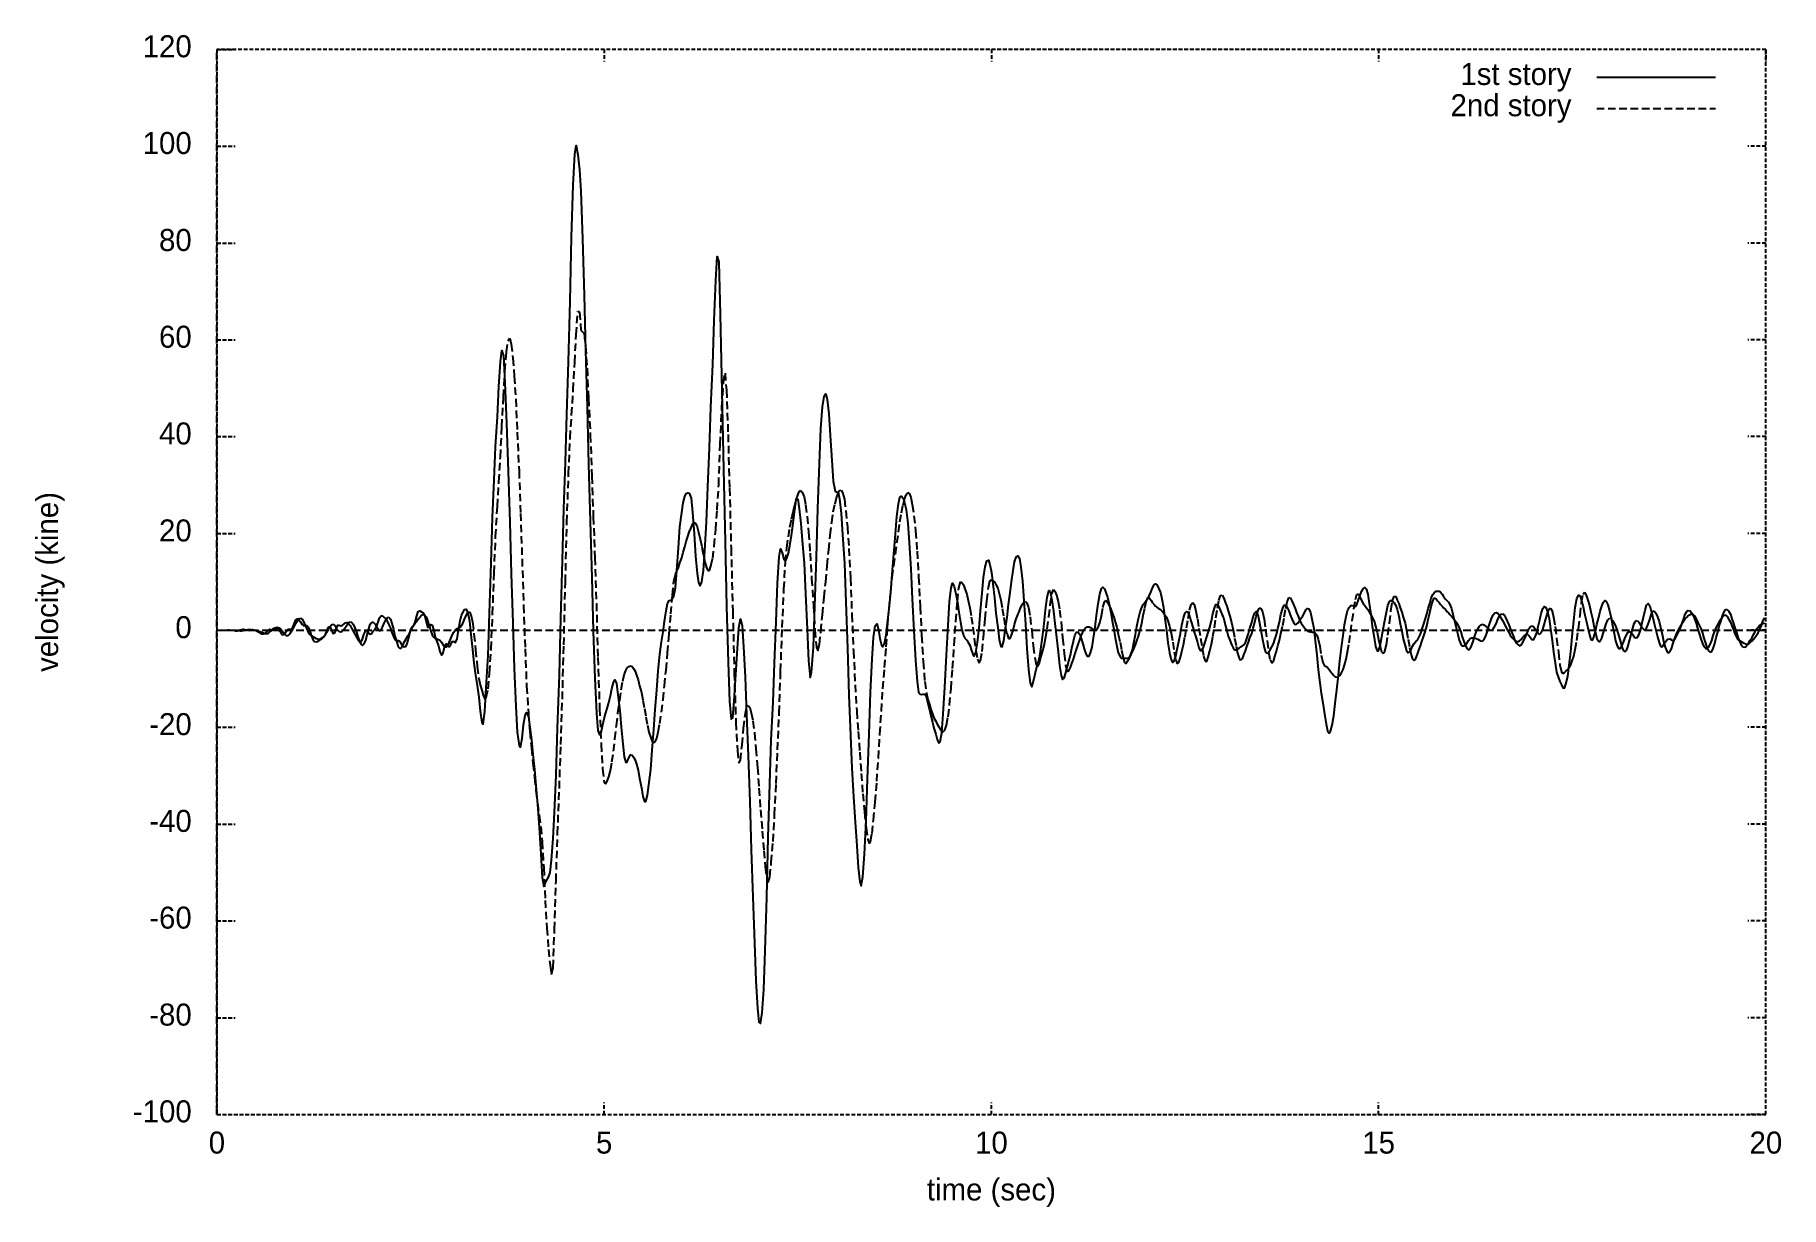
# Model space of a CAD drawing. Extents: x 1 to 117, y 0 to 78.
import ezdxf
from ezdxf.enums import TextEntityAlignment as Align

# ---------------------------------------------------------------- set-up
doc = ezdxf.new("R2010")
doc.units = 0
doc.linetypes.add('DASHED', pattern=[0.75, 0.5, -0.25])
doc.linetypes.add('HIDDEN', pattern=[0.375, 0.25, -0.125])
doc.layers.get('0').update_dxf_attribs({"linetype": 'CONTINUOUS'})
doc.layers.add('1', color=1, linetype='DASHED')
doc.layers.add('2', color=2, linetype='HIDDEN')

msp = doc.modelspace()

# ---------------------------------------------------------------- linework, layer by layer
at = {"linetype": 'CONTINUOUS'}
for points in [[(104.433, 74.833), (112.3, 74.833)], [(13.2, 38.233), (13.2, 38.233), (13.3, 38.233), (13.4, 38.233), (13.517, 38.233), (13.617, 38.233), (13.717, 38.25), (13.817, 38.267), (13.917, 38.267), (14.017, 38.25), (14.133, 38.25), (14.233, 38.233), (14.333, 38.2), (14.433, 38.2), (14.533, 38.233), (14.633, 38.267), (14.733, 38.283), (14.85, 38.3), (14.95, 38.283), (15.05, 38.267), (15.15, 38.233), (15.25, 38.217), (15.35, 38.25), (15.45, 38.283), (15.567, 38.267), (15.667, 38.217), (15.767, 38.167), (15.867, 38.117), (15.967, 38.05), (16.067, 38), (16.183, 38), (16.283, 38.033), (16.383, 38.1), (16.483, 38.217), (16.583, 38.3), (16.683, 38.267), (16.783, 38.233), (16.9, 38.267), (17, 38.317), (17.1, 38.3), (17.2, 38.217), (17.3, 38.1), (17.4, 37.967), (17.517, 37.933), (17.617, 38.017), (17.717, 38.167), (17.817, 38.3), (17.917, 38.317), (18.017, 38.3), (18.117, 38.45), (18.233, 38.717), (18.333, 38.933), (18.433, 39), (18.533, 38.933), (18.633, 38.8), (18.733, 38.617), (18.85, 38.533), (18.95, 38.55), (19.05, 38.55), (19.15, 38.45), (19.25, 38.217), (19.35, 37.883), (19.45, 37.617), (19.567, 37.5), (19.667, 37.467), (19.767, 37.5), (19.867, 37.55), (19.967, 37.617), (20.067, 37.7), (20.167, 37.8), (20.283, 37.967), (20.383, 38.2), (20.483, 38.433), (20.583, 38.483), (20.683, 38.267), (20.783, 38.017), (20.9, 38.067), (21, 38.333), (21.1, 38.567), (21.2, 38.583), (21.3, 38.533), (21.4, 38.55), (21.5, 38.65), (21.617, 38.733), (21.717, 38.75), (21.817, 38.667), (21.917, 38.55), (22.017, 38.383), (22.117, 38.167), (22.233, 37.983), (22.333, 37.783), (22.433, 37.633), (22.533, 37.5), (22.633, 37.467), (22.733, 37.65), (22.833, 37.967), (22.95, 38.217), (23.05, 38.2), (23.15, 38.033), (23.25, 37.983), (23.35, 38.033), (23.45, 38.167), (23.567, 38.3), (23.667, 38.483), (23.767, 38.767), (23.867, 39.05), (23.967, 39.2), (24.067, 39.183), (24.167, 39.083), (24.283, 38.983), (24.383, 38.8), (24.483, 38.6), (24.583, 38.367), (24.683, 38.083), (24.783, 37.817), (24.883, 37.633), (25, 37.567), (25.1, 37.567), (25.2, 37.5), (25.3, 37.333), (25.4, 37.183), (25.5, 37.133), (25.617, 37.183), (25.717, 37.417), (25.817, 37.833), (25.917, 38.25), (26.017, 38.45), (26.117, 38.517), (26.217, 38.767), (26.333, 39.2), (26.433, 39.483), (26.533, 39.517), (26.633, 39.467), (26.733, 39.417), (26.833, 39.233), (26.95, 38.8), (27.05, 38.433), (27.15, 38.433), (27.25, 38.617), (27.35, 38.583), (27.45, 38.217), (27.55, 37.783), (27.667, 37.5), (27.767, 37.2), (27.867, 36.833), (27.967, 36.6), (28.067, 36.733), (28.167, 37.117), (28.267, 37.35), (28.383, 37.25), (28.483, 37.15), (28.583, 37.3), (28.683, 37.5), (28.783, 37.5), (28.883, 37.433), (29, 37.667), (29.1, 38.25), (29.2, 38.867), (29.3, 39.233), (29.4, 39.433), (29.5, 39.6), (29.6, 39.633), (29.717, 39.4), (29.817, 38.833), (29.917, 37.967), (30.017, 36.967), (30.117, 36.05), (30.217, 35.267), (30.333, 34.583), (30.433, 33.8), (30.533, 32.883), (30.633, 32.133), (30.733, 32.017), (30.833, 32.867), (30.933, 34.45), (31.05, 36.567), (31.15, 39.367), (31.25, 42.667), (31.35, 45.7), (31.45, 48.183), (31.55, 50.383), (31.667, 52.367), (31.767, 54.367), (31.867, 56), (31.967, 56.75), (32.067, 56.367), (32.167, 54.633), (32.267, 51.917), (32.383, 48.733), (32.483, 45.383), (32.583, 41.967), (32.683, 38.733), (32.783, 35.717), (32.883, 33.183), (32.983, 31.5), (33.1, 30.617), (33.2, 30.5), (33.3, 31.083), (33.4, 31.983), (33.5, 32.6), (33.6, 32.8), (33.717, 32.517), (33.817, 31.833), (33.917, 30.983), (34.017, 30.017), (34.117, 29.017), (34.217, 27.95), (34.317, 26.717), (34.433, 25.2), (34.533, 23.433), (34.633, 21.883), (34.733, 21.283), (34.833, 21.483), (34.933, 21.717), (35.05, 21.9), (35.15, 22.2), (35.25, 23.017), (35.35, 24.45), (35.45, 26.183), (35.55, 28.65), (35.65, 31.767), (35.767, 35.283), (35.867, 39.033), (35.967, 42.85), (36.067, 46.267), (36.167, 49.35), (36.267, 52.517), (36.383, 56), (36.483, 60.017), (36.583, 64.25), (36.683, 67.683), (36.783, 69.733), (36.883, 70.3), (36.983, 69.683), (37.1, 68.7), (37.2, 67.283), (37.3, 64.133), (37.4, 60.417), (37.5, 56.75), (37.6, 53), (37.7, 49.217), (37.817, 45.433), (37.917, 41.717), (38.017, 38.183), (38.117, 35.05), (38.217, 32.75), (38.317, 31.6), (38.433, 31.317), (38.533, 31.483), (38.633, 31.9), (38.733, 32.383), (38.833, 32.7), (38.933, 33.067), (39.033, 33.467), (39.15, 33.9), (39.25, 34.367), (39.35, 34.783), (39.45, 34.967), (39.55, 34.717), (39.65, 33.967), (39.767, 32.933), (39.867, 31.833), (39.967, 30.733), (40.067, 29.867), (40.167, 29.483), (40.267, 29.533), (40.367, 29.8), (40.483, 30), (40.583, 29.983), (40.683, 29.833), (40.783, 29.633), (40.883, 29.367), (40.983, 28.983), (41.083, 28.433), (41.2, 27.817), (41.3, 27.233), (41.4, 26.9), (41.5, 26.917), (41.6, 27.317), (41.7, 28.017), (41.817, 29.033), (41.917, 30.3), (42.017, 31.667), (42.117, 33), (42.217, 34.283), (42.317, 35.55), (42.417, 36.65), (42.533, 37.467), (42.633, 38.133), (42.733, 38.817), (42.833, 39.517), (42.933, 40.017), (43.033, 40.2), (43.15, 40.233), (43.25, 40.35), (43.35, 40.5), (43.45, 41.05), (43.55, 42.2), (43.65, 43.7), (43.75, 45.083), (43.867, 46.033), (43.967, 46.667), (44.067, 47.083), (44.167, 47.283), (44.267, 47.333), (44.367, 47.3), (44.483, 46.967), (44.583, 46.033), (44.683, 44.617), (44.783, 43.133), (44.883, 42), (44.983, 41.367), (45.083, 41.183), (45.2, 41.45), (45.3, 42.183), (45.4, 43.5), (45.5, 45.4), (45.6, 47.733), (45.7, 50.3), (45.8, 53), (45.917, 55.817), (46.017, 58.733), (46.117, 61.367), (46.217, 62.967), (46.317, 62.583), (46.417, 59.15), (46.533, 54.067), (46.633, 48.883), (46.733, 44.1), (46.833, 39.8), (46.933, 36.117), (47.033, 33.517), (47.133, 32.35), (47.25, 32.45), (47.35, 33.567), (47.45, 35.317), (47.55, 37.033), (47.65, 38.4), (47.75, 39), (47.867, 38.533), (47.967, 37.15), (48.067, 35.133), (48.167, 32.667), (48.267, 29.933), (48.367, 26.9), (48.467, 23.717), (48.583, 20.567), (48.683, 17.567), (48.783, 15.033), (48.883, 13.233), (48.983, 12.3), (49.083, 12.217), (49.2, 12.917), (49.3, 14.467), (49.4, 17.017), (49.5, 20.567), (49.6, 24.533), (49.7, 28.083), (49.8, 30.967), (49.917, 33.483), (50.017, 36.05), (50.117, 38.8), (50.217, 41.35), (50.317, 43.1), (50.417, 43.617), (50.517, 43.35), (50.633, 42.933), (50.733, 42.817), (50.833, 43), (50.933, 43.333), (51.033, 43.833), (51.133, 44.5), (51.25, 45.317), (51.35, 46.2), (51.45, 46.867), (51.55, 46.9), (51.65, 46.267), (51.75, 45.3), (51.85, 44.167), (51.967, 42.683), (52.067, 40.65), (52.167, 38.3), (52.267, 36.217), (52.367, 35.117), (52.467, 35.433), (52.583, 37.117), (52.683, 39.8), (52.783, 43.067), (52.883, 46.3), (52.983, 49.267), (53.083, 51.583), (53.183, 53.017), (53.3, 53.7), (53.4, 53.883), (53.5, 53.5), (53.6, 52.55), (53.7, 51.133), (53.8, 49.467), (53.9, 48.1), (54.017, 47.45), (54.117, 47.4), (54.217, 47.383), (54.317, 46.933), (54.417, 45.967), (54.517, 44.567), (54.633, 42.65), (54.733, 40.1), (54.833, 37.05), (54.933, 33.933), (55.033, 31.283), (55.133, 29.117), (55.233, 27.217), (55.35, 25.533), (55.45, 23.967), (55.55, 22.55), (55.65, 21.583), (55.75, 21.317), (55.85, 21.933), (55.967, 23.417), (56.067, 25.633), (56.167, 28.383), (56.267, 31.367), (56.367, 34.15), (56.467, 36.333), (56.567, 37.75), (56.683, 38.533), (56.783, 38.667), (56.883, 38.267), (56.983, 37.683), (57.083, 37.25), (57.183, 37.15), (57.3, 37.367), (57.4, 37.917), (57.5, 38.717), (57.6, 39.65), (57.7, 40.733), (57.8, 41.95), (57.9, 43.267), (58.017, 44.6), (58.117, 45.767), (58.217, 46.6), (58.317, 47.033), (58.417, 47.117), (58.517, 46.967), (58.617, 46.7), (58.733, 46.2), (58.833, 45.317), (58.933, 44.017), (59.033, 42.3), (59.133, 40.317), (59.233, 38.2), (59.35, 36.267), (59.45, 34.85), (59.55, 34.15), (59.65, 34), (59.75, 33.983), (59.85, 34.017), (59.95, 34), (60.067, 33.783), (60.167, 33.4), (60.267, 32.983), (60.367, 32.567), (60.467, 32.15), (60.567, 31.75), (60.683, 31.367), (60.783, 31), (60.883, 30.767), (60.983, 30.85), (61.083, 31.45), (61.183, 32.683), (61.283, 34.483), (61.4, 36.583), (61.5, 38.567), (61.6, 40.117), (61.7, 41.05), (61.8, 41.35), (61.9, 41.133), (62.017, 40.65), (62.117, 40.083), (62.217, 39.433), (62.317, 38.783), (62.417, 38.267), (62.517, 37.9), (62.617, 37.717), (62.733, 37.583), (62.833, 37.433), (62.933, 37.25), (63.033, 36.967), (63.133, 36.65), (63.233, 36.517), (63.333, 36.767), (63.45, 37.433), (63.55, 38.383), (63.65, 39.533), (63.75, 40.7), (63.85, 41.733), (63.95, 42.433), (64.067, 42.833), (64.167, 42.867), (64.267, 42.583), (64.367, 42.067), (64.467, 41.3), (64.567, 40.383), (64.667, 39.367), (64.783, 38.417), (64.883, 37.617), (64.983, 37.167), (65.083, 37.133), (65.183, 37.533), (65.283, 38.217), (65.4, 39.083), (65.5, 39.95), (65.6, 40.717), (65.7, 41.45), (65.8, 42.183), (65.9, 42.767), (66, 43.083), (66.117, 43.167), (66.217, 42.983), (66.317, 42.417), (66.417, 41.483), (66.517, 40.183), (66.617, 38.633), (66.717, 37.033), (66.833, 35.633), (66.933, 34.733), (67.033, 34.5), (67.133, 34.783), (67.233, 35.233), (67.333, 35.65), (67.45, 35.983), (67.55, 36.383), (67.65, 36.983), (67.75, 37.783), (67.85, 38.667), (67.95, 39.583), (68.05, 40.4), (68.167, 40.867), (68.267, 40.8), (68.367, 40.233), (68.467, 39.5), (68.567, 38.683), (68.667, 37.767), (68.783, 36.8), (68.883, 35.9), (68.983, 35.25), (69.083, 34.983), (69.183, 35.067), (69.283, 35.35), (69.383, 35.767), (69.5, 36.183), (69.6, 36.6), (69.7, 37.05), (69.8, 37.517), (69.9, 37.9), (70, 38.117), (70.117, 38.117), (70.217, 37.95), (70.317, 37.683), (70.417, 37.35), (70.517, 37), (70.617, 36.683), (70.717, 36.517), (70.833, 36.533), (70.933, 36.733), (71.033, 37.117), (71.133, 37.717), (71.233, 38.433), (71.333, 39.217), (71.433, 39.983), (71.55, 40.617), (71.65, 41), (71.75, 41.083), (71.85, 40.967), (71.95, 40.733), (72.05, 40.417), (72.167, 39.967), (72.267, 39.417), (72.367, 38.85), (72.467, 38.3), (72.567, 37.733), (72.667, 37.183), (72.767, 36.75), (72.883, 36.5), (72.983, 36.4), (73.083, 36.367), (73.183, 36.4), (73.283, 36.383), (73.383, 36.367), (73.5, 36.45), (73.6, 36.633), (73.7, 36.933), (73.8, 37.4), (73.9, 37.95), (74, 38.483), (74.1, 39.017), (74.217, 39.467), (74.317, 39.75), (74.417, 39.933), (74.517, 40.067), (74.617, 40.2), (74.717, 40.317), (74.833, 40.55), (74.933, 40.8), (75.033, 41.05), (75.133, 41.25), (75.233, 41.317), (75.333, 41.217), (75.433, 41.033), (75.55, 40.733), (75.65, 40.317), (75.75, 39.733), (75.85, 39.017), (75.95, 38.217), (76.05, 37.433), (76.15, 36.75), (76.267, 36.283), (76.367, 36.1), (76.467, 36.2), (76.567, 36.533), (76.667, 36.983), (76.767, 37.5), (76.883, 38.017), (76.983, 38.567), (77.083, 39.067), (77.183, 39.383), (77.283, 39.483), (77.383, 39.383), (77.483, 39.15), (77.6, 38.8), (77.7, 38.45), (77.8, 38.117), (77.9, 37.8), (78, 37.433), (78.1, 37.083), (78.217, 36.9), (78.317, 36.9), (78.417, 37.117), (78.517, 37.45), (78.617, 37.8), (78.717, 38.083), (78.817, 38.433), (78.933, 38.867), (79.033, 39.317), (79.133, 39.7), (79.233, 39.933), (79.333, 39.95), (79.433, 39.783), (79.533, 39.517), (79.65, 39.25), (79.75, 38.983), (79.85, 38.6), (79.95, 38.2), (80.05, 37.85), (80.15, 37.583), (80.267, 37.3), (80.367, 37.067), (80.467, 36.95), (80.567, 36.933), (80.667, 36.983), (80.767, 37.05), (80.867, 37.133), (80.983, 37.217), (81.083, 37.267), (81.183, 37.417), (81.283, 37.683), (81.383, 38.017), (81.483, 38.383), (81.6, 38.75), (81.7, 39.117), (81.8, 39.4), (81.9, 39.483), (82, 39.283), (82.1, 38.833), (82.2, 38.25), (82.317, 37.617), (82.417, 37.1), (82.517, 36.783), (82.617, 36.7), (82.717, 36.783), (82.817, 36.95), (82.933, 37.133), (83.033, 37.35), (83.133, 37.633), (83.233, 37.967), (83.333, 38.35), (83.433, 38.783), (83.533, 39.283), (83.65, 39.7), (83.75, 39.9), (83.85, 39.9), (83.95, 39.75), (84.05, 39.533), (84.15, 39.267), (84.25, 39), (84.367, 38.75), (84.467, 38.617), (84.567, 38.633), (84.667, 38.733), (84.767, 38.867), (84.867, 39.033), (84.983, 39.2), (85.083, 39.383), (85.183, 39.583), (85.283, 39.683), (85.383, 39.65), (85.483, 39.417), (85.583, 38.983), (85.7, 38.35), (85.8, 37.533), (85.9, 36.583), (86, 35.617), (86.1, 34.75), (86.2, 34.083), (86.317, 33.433), (86.417, 32.717), (86.517, 32.033), (86.617, 31.583), (86.717, 31.433), (86.817, 31.567), (86.917, 31.95), (87.033, 32.567), (87.133, 33.383), (87.233, 34.3), (87.333, 35.267), (87.433, 36.217), (87.533, 37.1), (87.65, 37.9), (87.75, 38.6), (87.85, 39.15), (87.95, 39.517), (88.05, 39.733), (88.15, 39.867), (88.25, 39.883), (88.367, 39.85), (88.467, 39.817), (88.567, 39.95), (88.667, 40.25), (88.767, 40.567), (88.867, 40.8), (88.967, 40.967), (89.083, 41.067), (89.183, 40.967), (89.283, 40.617), (89.383, 40.017), (89.483, 39.3), (89.583, 38.517), (89.7, 37.767), (89.8, 37.167), (89.9, 36.867), (90, 36.883), (90.1, 37.2), (90.2, 37.7), (90.3, 38.3), (90.417, 38.883), (90.517, 39.433), (90.617, 39.883), (90.717, 40.15), (90.817, 40.2), (90.917, 40.15), (91.033, 40.05), (91.133, 39.883), (91.233, 39.6), (91.333, 39.167), (91.433, 38.667), (91.533, 38.167), (91.633, 37.667), (91.75, 37.2), (91.85, 36.867), (91.95, 36.75), (92.05, 36.8), (92.15, 36.967), (92.25, 37.183), (92.35, 37.367), (92.467, 37.483), (92.567, 37.583), (92.667, 37.75), (92.767, 37.983), (92.867, 38.267), (92.967, 38.6), (93.083, 38.95), (93.183, 39.3), (93.283, 39.667), (93.383, 40.017), (93.483, 40.35), (93.583, 40.6), (93.683, 40.717), (93.8, 40.817), (93.9, 40.833), (94, 40.833), (94.1, 40.767), (94.2, 40.633), (94.3, 40.467), (94.417, 40.3), (94.517, 40.2), (94.617, 40.1), (94.717, 39.933), (94.817, 39.667), (94.917, 39.3), (95.017, 38.85), (95.133, 38.4), (95.233, 37.967), (95.333, 37.583), (95.433, 37.317), (95.533, 37.2), (95.633, 37.2), (95.75, 37.267), (95.85, 37.4), (95.95, 37.567), (96.05, 37.683), (96.15, 37.733), (96.25, 37.733), (96.35, 37.733), (96.467, 37.7), (96.567, 37.65), (96.667, 37.583), (96.767, 37.533), (96.867, 37.517), (96.967, 37.6), (97.067, 37.8), (97.183, 38.1), (97.283, 38.433), (97.383, 38.783), (97.483, 39.067), (97.583, 39.267), (97.683, 39.383), (97.8, 39.417), (97.9, 39.367), (98, 39.217), (98.1, 39.05), (98.2, 38.883), (98.3, 38.683), (98.4, 38.483), (98.517, 38.283), (98.617, 38.1), (98.717, 37.917), (98.817, 37.767), (98.917, 37.65), (99.017, 37.567), (99.133, 37.5), (99.233, 37.483), (99.333, 37.533), (99.433, 37.633), (99.533, 37.75), (99.633, 37.867), (99.733, 37.967), (99.85, 37.983), (99.95, 37.9), (100.05, 37.75), (100.15, 37.617), (100.25, 37.6), (100.35, 37.75), (100.467, 38.067), (100.567, 38.483), (100.667, 38.933), (100.767, 39.35), (100.867, 39.667), (100.967, 39.817), (101.067, 39.75), (101.183, 39.467), (101.283, 38.983), (101.383, 38.333), (101.483, 37.567), (101.583, 36.783), (101.683, 36.05), (101.783, 35.467), (101.9, 35.1), (102, 34.85), (102.1, 34.617), (102.2, 34.417), (102.3, 34.4), (102.4, 34.667), (102.517, 35.183), (102.617, 35.917), (102.717, 36.817), (102.817, 37.817), (102.917, 38.85), (103.017, 39.733), (103.117, 40.317), (103.233, 40.567), (103.333, 40.5), (103.433, 40.183), (103.533, 39.783), (103.633, 39.333), (103.733, 38.883), (103.85, 38.4), (103.95, 37.933), (104.05, 37.633), (104.15, 37.583), (104.25, 37.783), (104.35, 38.15), (104.45, 38.617), (104.567, 39.1), (104.667, 39.5), (104.767, 39.833), (104.867, 40.083), (104.967, 40.217), (105.067, 40.15), (105.167, 39.917), (105.283, 39.533), (105.383, 39.067), (105.483, 38.55), (105.583, 38.017), (105.683, 37.533), (105.783, 37.2), (105.9, 37.033), (106, 37.033), (106.1, 37.183), (106.2, 37.45), (106.3, 37.7), (106.4, 37.933), (106.5, 38.083), (106.617, 38.15), (106.717, 38.083), (106.817, 37.933), (106.917, 37.783), (107.017, 37.733), (107.117, 37.767), (107.233, 37.933), (107.333, 38.217), (107.433, 38.633), (107.533, 39.1), (107.633, 39.567), (107.733, 39.9), (107.833, 40.017), (107.95, 39.85), (108.05, 39.5), (108.15, 39.083), (108.25, 38.683), (108.35, 38.25), (108.45, 37.8), (108.567, 37.417), (108.667, 37.183), (108.767, 37.15), (108.867, 37.283), (108.967, 37.45), (109.067, 37.583), (109.167, 37.65), (109.283, 37.667), (109.383, 37.6), (109.483, 37.55), (109.583, 37.6), (109.683, 37.75), (109.783, 37.983), (109.883, 38.217), (110, 38.45), (110.1, 38.717), (110.2, 39.017), (110.3, 39.3), (110.4, 39.483), (110.5, 39.55), (110.617, 39.517), (110.717, 39.383), (110.817, 39.217), (110.917, 38.983), (111.017, 38.717), (111.117, 38.383), (111.217, 38.017), (111.333, 37.667), (111.433, 37.367), (111.533, 37.167), (111.633, 37.05), (111.733, 37.017), (111.833, 37.1), (111.95, 37.3), (112.05, 37.567), (112.15, 37.9), (112.25, 38.183), (112.35, 38.4), (112.45, 38.6), (112.55, 38.783), (112.667, 38.983), (112.767, 39.133), (112.867, 39.233), (112.967, 39.233), (113.067, 39.15), (113.167, 38.983), (113.283, 38.767), (113.383, 38.533), (113.483, 38.267), (113.583, 38), (113.683, 37.783), (113.783, 37.633), (113.883, 37.55), (114, 37.483), (114.1, 37.417), (114.2, 37.383), (114.3, 37.35), (114.4, 37.317), (114.5, 37.333), (114.6, 37.417), (114.717, 37.533), (114.817, 37.65), (114.917, 37.783), (115.017, 37.917), (115.117, 38.067), (115.217, 38.267), (115.333, 38.55), (115.433, 38.833), (115.533, 39.067)]]:
    msp.add_lwpolyline(points, dxfattribs=at)
at = {"layer": '1', "linetype": 'DASHED'}
for points in [[(13.1, 6.2), (13.1, 76.667)], [(104.433, 72.767), (112.3, 72.767)], [(13.2, 38.233), (13.2, 38.233), (13.3, 38.233), (13.4, 38.233), (13.517, 38.233), (13.617, 38.233), (13.717, 38.233), (13.817, 38.233), (13.917, 38.233), (14.017, 38.25), (14.133, 38.25), (14.233, 38.25), (14.333, 38.25), (14.433, 38.233), (14.533, 38.217), (14.633, 38.2), (14.733, 38.2), (14.85, 38.217), (14.95, 38.25), (15.05, 38.267), (15.15, 38.283), (15.25, 38.283), (15.35, 38.283), (15.45, 38.267), (15.567, 38.25), (15.667, 38.233), (15.767, 38.217), (15.867, 38.183), (15.967, 38.15), (16.067, 38.117), (16.183, 38.067), (16.283, 38.033), (16.383, 38.017), (16.483, 38.033), (16.583, 38.1), (16.683, 38.2), (16.783, 38.3), (16.9, 38.367), (17, 38.417), (17.1, 38.433), (17.2, 38.4), (17.3, 38.333), (17.4, 38.217), (17.517, 38.083), (17.617, 37.95), (17.717, 37.867), (17.817, 37.883), (17.917, 37.983), (18.017, 38.133), (18.117, 38.317), (18.233, 38.5), (18.333, 38.7), (18.433, 38.867), (18.533, 39), (18.633, 39.033), (18.733, 38.967), (18.85, 38.783), (18.95, 38.533), (19.05, 38.3), (19.15, 38.1), (19.25, 37.967), (19.35, 37.883), (19.45, 37.833), (19.567, 37.767), (19.667, 37.7), (19.767, 37.667), (19.867, 37.65), (19.967, 37.667), (20.067, 37.733), (20.167, 37.833), (20.283, 37.967), (20.383, 38.117), (20.483, 38.283), (20.583, 38.467), (20.683, 38.6), (20.783, 38.633), (20.9, 38.55), (21, 38.383), (21.1, 38.233), (21.2, 38.15), (21.3, 38.133), (21.4, 38.183), (21.5, 38.283), (21.617, 38.433), (21.717, 38.6), (21.817, 38.733), (21.917, 38.8), (22.017, 38.767), (22.117, 38.633), (22.233, 38.4), (22.333, 38.1), (22.433, 37.8), (22.533, 37.517), (22.633, 37.317), (22.733, 37.233), (22.833, 37.317), (22.95, 37.567), (23.05, 37.95), (23.15, 38.333), (23.25, 38.633), (23.35, 38.783), (23.45, 38.783), (23.567, 38.65), (23.667, 38.467), (23.767, 38.283), (23.867, 38.2), (23.967, 38.267), (24.067, 38.45), (24.167, 38.7), (24.283, 38.933), (24.383, 39.083), (24.483, 39.1), (24.583, 38.967), (24.683, 38.683), (24.783, 38.3), (24.883, 37.85), (25, 37.45), (25.1, 37.15), (25.2, 37.033), (25.3, 37.067), (25.4, 37.233), (25.5, 37.45), (25.617, 37.667), (25.717, 37.85), (25.817, 38), (25.917, 38.183), (26.017, 38.367), (26.117, 38.55), (26.217, 38.7), (26.333, 38.817), (26.433, 38.967), (26.533, 39.1), (26.633, 39.233), (26.733, 39.283), (26.833, 39.267), (26.95, 39.133), (27.05, 38.883), (27.15, 38.533), (27.25, 38.183), (27.35, 37.933), (27.45, 37.783), (27.55, 37.7), (27.667, 37.667), (27.767, 37.633), (27.867, 37.583), (27.967, 37.45), (28.067, 37.283), (28.167, 37.15), (28.267, 37.133), (28.383, 37.217), (28.483, 37.433), (28.583, 37.683), (28.683, 37.917), (28.783, 38.117), (28.883, 38.267), (29, 38.35), (29.1, 38.383), (29.2, 38.433), (29.3, 38.55), (29.4, 38.733), (29.5, 38.967), (29.6, 39.217), (29.717, 39.417), (29.817, 39.467), (29.917, 39.283), (30.017, 38.8), (30.117, 37.983), (30.217, 36.95), (30.333, 35.85), (30.433, 35.05), (30.533, 34.633), (30.633, 34.267), (30.733, 33.933), (30.833, 33.683), (30.933, 33.783), (31.05, 34.367), (31.15, 35.4), (31.25, 36.983), (31.35, 39.3), (31.45, 42.033), (31.55, 44.433), (31.667, 46.433), (31.767, 48.067), (31.867, 49.7), (31.967, 51.7), (32.067, 53.667), (32.167, 55.383), (32.267, 56.65), (32.383, 57.383), (32.483, 57.567), (32.583, 57.167), (32.683, 56.233), (32.783, 55.05), (32.883, 53.517), (32.983, 51.333), (33.1, 48.767), (33.2, 45.967), (33.3, 42.95), (33.4, 39.867), (33.5, 37), (33.6, 34.533), (33.717, 32.733), (33.817, 31.533), (33.917, 30.433), (34.017, 29.433), (34.117, 28.517), (34.217, 27.633), (34.317, 26.8), (34.433, 26), (34.533, 25.25), (34.633, 24.25), (34.733, 22.517), (34.833, 20.367), (34.933, 18.533), (35.05, 17.117), (35.15, 16.083), (35.25, 15.467), (35.35, 15.933), (35.45, 18.45), (35.55, 21.65), (35.65, 24.767), (35.767, 27.767), (35.867, 30.683), (35.967, 33.683), (36.067, 37.267), (36.167, 41.433), (36.267, 45.383), (36.383, 48.6), (36.483, 50.95), (36.583, 52.5), (36.683, 54.133), (36.783, 55.967), (36.883, 57.8), (36.983, 59.35), (37.1, 59.283), (37.2, 58.083), (37.3, 57.983), (37.4, 57.867), (37.5, 57.017), (37.6, 55.567), (37.7, 53.567), (37.817, 51.15), (37.917, 48.433), (38.017, 45.733), (38.117, 43.033), (38.217, 40), (38.317, 36.433), (38.433, 33.067), (38.533, 30.7), (38.633, 29.067), (38.733, 28.15), (38.833, 28.083), (38.933, 28.25), (39.033, 28.55), (39.15, 28.967), (39.25, 29.533), (39.35, 30.233), (39.45, 31.05), (39.55, 31.933), (39.65, 32.8), (39.767, 33.6), (39.867, 34.3), (39.967, 34.867), (40.067, 35.283), (40.167, 35.583), (40.267, 35.75), (40.367, 35.85), (40.483, 35.883), (40.583, 35.833), (40.683, 35.717), (40.783, 35.533), (40.883, 35.267), (40.983, 34.95), (41.083, 34.567), (41.2, 34.117), (41.3, 33.617), (41.4, 33.067), (41.5, 32.517), (41.6, 31.967), (41.7, 31.5), (41.817, 31.117), (41.917, 30.867), (42.017, 30.783), (42.117, 30.85), (42.217, 31.1), (42.317, 31.5), (42.417, 32.067), (42.533, 32.817), (42.633, 33.65), (42.733, 34.567), (42.833, 35.6), (42.933, 36.733), (43.033, 38), (43.15, 39.317), (43.25, 40.55), (43.35, 41.483), (43.45, 41.933), (43.55, 42.15), (43.65, 42.4), (43.75, 42.7), (43.867, 43.033), (43.967, 43.4), (44.067, 43.75), (44.167, 44.1), (44.267, 44.433), (44.367, 44.733), (44.483, 45.017), (44.583, 45.25), (44.683, 45.367), (44.783, 45.317), (44.883, 45.083), (44.983, 44.733), (45.083, 44.267), (45.2, 43.75), (45.3, 43.233), (45.4, 42.75), (45.5, 42.383), (45.6, 42.183), (45.7, 42.2), (45.8, 42.467), (45.917, 42.983), (46.017, 43.8), (46.117, 44.883), (46.217, 46.2), (46.317, 47.85), (46.417, 50.533), (46.533, 53.017), (46.633, 54.6), (46.733, 55.25), (46.833, 54.117), (46.933, 51.183), (47.033, 47.633), (47.133, 43.667), (47.25, 39.483), (47.35, 35.417), (47.45, 32.133), (47.55, 30.267), (47.65, 29.433), (47.75, 29.633), (47.867, 30.65), (47.967, 31.75), (48.067, 32.617), (48.167, 33.167), (48.267, 33.267), (48.367, 33.117), (48.467, 32.767), (48.583, 32.233), (48.683, 31.433), (48.783, 30.4), (48.883, 29.167), (48.983, 27.783), (49.083, 26.35), (49.2, 24.95), (49.3, 23.65), (49.4, 22.583), (49.5, 21.833), (49.6, 21.55), (49.7, 21.933), (49.8, 22.883), (49.917, 24.267), (50.017, 26.033), (50.117, 28.1), (50.217, 30.333), (50.317, 32.75), (50.417, 35.533), (50.517, 38.417), (50.633, 40.967), (50.733, 42.733), (50.833, 43.7), (50.933, 44.417), (51.033, 45.05), (51.133, 45.583), (51.25, 46.067), (51.35, 46.5), (51.45, 46.867), (51.55, 47.183), (51.65, 47.417), (51.75, 47.483), (51.85, 47.367), (51.967, 47.067), (52.067, 46.533), (52.167, 45.767), (52.267, 44.717), (52.367, 43.333), (52.467, 41.667), (52.583, 39.883), (52.683, 38.25), (52.783, 37.117), (52.883, 36.867), (52.983, 37.3), (53.083, 38.167), (53.183, 39.267), (53.3, 40.417), (53.4, 41.45), (53.5, 42.5), (53.6, 43.55), (53.7, 44.533), (53.8, 45.383), (53.9, 46.067), (54.017, 46.6), (54.117, 47), (54.217, 47.3), (54.317, 47.483), (54.417, 47.517), (54.517, 47.35), (54.633, 46.9), (54.733, 46.133), (54.833, 45.083), (54.933, 43.65), (55.033, 41.667), (55.133, 39.283), (55.233, 36.867), (55.35, 34.633), (55.45, 32.883), (55.55, 31.533), (55.65, 30.167), (55.75, 28.767), (55.85, 27.417), (55.967, 26.2), (56.067, 25.167), (56.167, 24.45), (56.267, 24.133), (56.367, 24.267), (56.467, 24.8), (56.567, 25.683), (56.683, 26.867), (56.783, 28.25), (56.883, 29.783), (56.983, 31.367), (57.083, 32.9), (57.183, 34.367), (57.3, 35.783), (57.4, 37.15), (57.5, 38.45), (57.6, 39.683), (57.7, 40.783), (57.8, 41.717), (57.9, 42.5), (58.017, 43.267), (58.117, 44.017), (58.217, 44.733), (58.317, 45.4), (58.417, 46), (58.517, 46.517), (58.617, 46.917), (58.733, 47.2), (58.833, 47.35), (58.933, 47.3), (59.033, 47.05), (59.133, 46.55), (59.233, 45.817), (59.35, 44.817), (59.45, 43.467), (59.55, 41.75), (59.65, 39.783), (59.75, 37.883), (59.85, 36.167), (59.95, 34.85), (60.067, 34.067), (60.167, 33.667), (60.267, 33.317), (60.367, 33), (60.467, 32.7), (60.567, 32.45), (60.683, 32.217), (60.783, 32.017), (60.883, 31.85), (60.983, 31.683), (61.083, 31.55), (61.183, 31.517), (61.283, 31.633), (61.4, 31.967), (61.5, 32.517), (61.6, 33.3), (61.7, 34.367), (61.8, 35.717), (61.9, 37.283), (62.017, 38.833), (62.117, 40.15), (62.217, 41.05), (62.317, 41.45), (62.417, 41.4), (62.517, 41.233), (62.617, 40.967), (62.733, 40.633), (62.833, 40.217), (62.933, 39.717), (63.033, 39.133), (63.133, 38.45), (63.233, 37.683), (63.333, 36.917), (63.45, 36.317), (63.55, 36.067), (63.65, 36.233), (63.75, 36.833), (63.85, 37.767), (63.95, 38.983), (64.067, 40.183), (64.167, 41.067), (64.267, 41.517), (64.367, 41.583), (64.467, 41.55), (64.567, 41.45), (64.667, 41.267), (64.783, 41.017), (64.883, 40.667), (64.983, 40.233), (65.083, 39.683), (65.183, 39.083), (65.283, 38.483), (65.4, 37.983), (65.5, 37.7), (65.6, 37.7), (65.7, 37.917), (65.8, 38.233), (65.9, 38.617), (66, 38.983), (66.117, 39.267), (66.217, 39.533), (66.317, 39.767), (66.417, 39.967), (66.517, 40.1), (66.617, 40.133), (66.717, 40.05), (66.833, 39.733), (66.933, 39.117), (67.033, 38.2), (67.133, 37.2), (67.233, 36.433), (67.333, 35.967), (67.45, 35.85), (67.55, 36.083), (67.65, 36.433), (67.75, 36.8), (67.85, 37.217), (67.95, 37.7), (68.05, 38.333), (68.167, 39.117), (68.267, 39.933), (68.367, 40.633), (68.467, 40.933), (68.567, 40.817), (68.667, 40.55), (68.783, 40.15), (68.883, 39.567), (68.983, 38.767), (69.083, 37.733), (69.183, 36.683), (69.283, 35.9), (69.383, 35.517), (69.5, 35.55), (69.6, 35.783), (69.7, 36.033), (69.8, 36.333), (69.9, 36.633), (70, 36.967), (70.117, 37.3), (70.217, 37.6), (70.317, 37.867), (70.417, 38.1), (70.517, 38.283), (70.617, 38.417), (70.717, 38.467), (70.833, 38.467), (70.933, 38.417), (71.033, 38.333), (71.133, 38.267), (71.233, 38.233), (71.333, 38.267), (71.433, 38.433), (71.55, 38.733), (71.65, 39.2), (71.75, 39.733), (71.85, 40.117), (71.95, 40.233), (72.05, 40.083), (72.167, 39.867), (72.267, 39.633), (72.367, 39.383), (72.467, 39.1), (72.567, 38.8), (72.667, 38.433), (72.767, 37.983), (72.883, 37.45), (72.983, 36.917), (73.083, 36.433), (73.183, 36.1), (73.283, 36.017), (73.383, 36.183), (73.5, 36.383), (73.6, 36.6), (73.7, 36.8), (73.8, 37.017), (73.9, 37.267), (74, 37.533), (74.1, 37.85), (74.217, 38.233), (74.317, 38.717), (74.417, 39.217), (74.517, 39.717), (74.617, 40.117), (74.717, 40.383), (74.833, 40.367), (74.933, 40.2), (75.033, 40.05), (75.133, 39.933), (75.233, 39.833), (75.333, 39.75), (75.433, 39.667), (75.55, 39.6), (75.65, 39.517), (75.75, 39.4), (75.85, 39.267), (75.95, 39.1), (76.05, 38.867), (76.15, 38.517), (76.267, 38.05), (76.367, 37.45), (76.467, 36.817), (76.567, 36.283), (76.667, 36.017), (76.767, 36.1), (76.883, 36.45), (76.983, 36.833), (77.083, 37.283), (77.183, 37.8), (77.283, 38.4), (77.383, 39.017), (77.483, 39.567), (77.6, 39.95), (77.7, 40.067), (77.8, 39.933), (77.9, 39.533), (78, 38.983), (78.1, 38.383), (78.217, 37.717), (78.317, 37.067), (78.417, 36.517), (78.517, 36.183), (78.617, 36.167), (78.717, 36.45), (78.817, 36.867), (78.933, 37.317), (79.033, 37.817), (79.133, 38.4), (79.233, 39.067), (79.333, 39.7), (79.433, 40.217), (79.533, 40.533), (79.65, 40.567), (79.75, 40.35), (79.85, 40.1), (79.95, 39.833), (80.05, 39.517), (80.15, 39.167), (80.267, 38.75), (80.367, 38.267), (80.467, 37.717), (80.567, 37.183), (80.667, 36.717), (80.767, 36.4), (80.867, 36.267), (80.983, 36.35), (81.083, 36.617), (81.183, 36.883), (81.283, 37.167), (81.383, 37.45), (81.483, 37.733), (81.6, 38.033), (81.7, 38.383), (81.8, 38.783), (81.9, 39.167), (82, 39.5), (82.1, 39.7), (82.2, 39.7), (82.317, 39.45), (82.417, 38.967), (82.517, 38.3), (82.617, 37.533), (82.717, 36.817), (82.817, 36.283), (82.933, 36.067), (83.033, 36.167), (83.133, 36.5), (83.233, 36.85), (83.333, 37.2), (83.433, 37.583), (83.533, 38.017), (83.65, 38.55), (83.75, 39.117), (83.85, 39.683), (83.95, 40.117), (84.05, 40.383), (84.15, 40.4), (84.25, 40.183), (84.367, 39.933), (84.467, 39.667), (84.567, 39.417), (84.667, 39.167), (84.767, 38.933), (84.867, 38.717), (84.983, 38.55), (85.083, 38.4), (85.183, 38.283), (85.283, 38.2), (85.383, 38.15), (85.483, 38.133), (85.583, 38.117), (85.7, 38.1), (85.8, 38.05), (85.9, 37.917), (86, 37.65), (86.1, 37.183), (86.2, 36.583), (86.317, 36.1), (86.417, 35.883), (86.517, 35.85), (86.617, 35.767), (86.717, 35.65), (86.817, 35.5), (86.917, 35.367), (87.033, 35.233), (87.133, 35.15), (87.233, 35.133), (87.333, 35.167), (87.433, 35.25), (87.533, 35.417), (87.65, 35.65), (87.75, 35.933), (87.85, 36.317), (87.95, 36.8), (88.05, 37.4), (88.15, 38.1), (88.25, 38.883), (88.367, 39.65), (88.467, 40.283), (88.567, 40.617), (88.667, 40.617), (88.767, 40.4), (88.867, 40.2), (88.967, 40.017), (89.083, 39.867), (89.183, 39.733), (89.283, 39.6), (89.383, 39.45), (89.483, 39.283), (89.583, 39.083), (89.7, 38.833), (89.8, 38.517), (89.9, 38.1), (90, 37.617), (90.1, 37.167), (90.2, 36.817), (90.3, 36.7), (90.417, 36.85), (90.517, 37.267), (90.617, 37.917), (90.717, 38.717), (90.817, 39.55), (90.917, 40.183), (91.033, 40.483), (91.133, 40.467), (91.233, 40.233), (91.333, 40), (91.433, 39.717), (91.533, 39.433), (91.633, 39.1), (91.75, 38.7), (91.85, 38.217), (91.95, 37.65), (92.05, 37.1), (92.15, 36.617), (92.25, 36.317), (92.35, 36.233), (92.467, 36.367), (92.567, 36.65), (92.667, 36.917), (92.767, 37.2), (92.867, 37.5), (92.967, 37.8), (93.083, 38.133), (93.183, 38.517), (93.283, 38.95), (93.383, 39.383), (93.483, 39.8), (93.583, 40.167), (93.683, 40.383), (93.8, 40.317), (93.9, 40.183), (94, 40.067), (94.1, 39.933), (94.2, 39.833), (94.3, 39.717), (94.417, 39.6), (94.517, 39.483), (94.617, 39.383), (94.717, 39.283), (94.817, 39.167), (94.917, 39.05), (95.017, 38.933), (95.133, 38.783), (95.233, 38.6), (95.333, 38.4), (95.433, 38.133), (95.533, 37.8), (95.633, 37.483), (95.75, 37.2), (95.85, 37), (95.95, 36.933), (96.05, 37.017), (96.15, 37.2), (96.25, 37.483), (96.35, 37.8), (96.467, 38.1), (96.567, 38.333), (96.667, 38.5), (96.767, 38.6), (96.867, 38.633), (96.967, 38.6), (97.067, 38.517), (97.183, 38.417), (97.283, 38.3), (97.383, 38.233), (97.483, 38.25), (97.583, 38.333), (97.683, 38.5), (97.8, 38.717), (97.9, 38.967), (98, 39.167), (98.1, 39.3), (98.2, 39.333), (98.3, 39.267), (98.4, 39.083), (98.517, 38.833), (98.617, 38.6), (98.717, 38.35), (98.817, 38.083), (98.917, 37.817), (99.017, 37.567), (99.133, 37.383), (99.233, 37.267), (99.333, 37.217), (99.433, 37.267), (99.533, 37.4), (99.633, 37.6), (99.733, 37.85), (99.85, 38.1), (99.95, 38.333), (100.05, 38.483), (100.15, 38.533), (100.25, 38.483), (100.35, 38.35), (100.467, 38.183), (100.567, 38.033), (100.667, 37.983), (100.767, 38.067), (100.867, 38.283), (100.967, 38.6), (101.067, 39), (101.183, 39.367), (101.283, 39.633), (101.383, 39.7), (101.483, 39.533), (101.583, 39.1), (101.683, 38.483), (101.783, 37.7), (101.9, 36.783), (102, 35.95), (102.1, 35.483), (102.2, 35.383), (102.3, 35.45), (102.4, 35.533), (102.517, 35.633), (102.617, 35.767), (102.717, 35.95), (102.817, 36.217), (102.917, 36.533), (103.017, 36.967), (103.117, 37.567), (103.233, 38.333), (103.333, 39.217), (103.433, 40.067), (103.533, 40.617), (103.633, 40.767), (103.733, 40.567), (103.85, 40.233), (103.95, 39.867), (104.05, 39.467), (104.15, 39.017), (104.25, 38.533), (104.35, 38.067), (104.45, 37.683), (104.567, 37.483), (104.667, 37.5), (104.767, 37.717), (104.867, 38.017), (104.967, 38.367), (105.067, 38.667), (105.167, 38.917), (105.283, 39.033), (105.383, 39.017), (105.483, 38.883), (105.583, 38.717), (105.683, 38.5), (105.783, 38.217), (105.9, 37.85), (106, 37.467), (106.1, 37.133), (106.2, 36.883), (106.3, 36.8), (106.4, 36.9), (106.5, 37.15), (106.617, 37.533), (106.717, 37.967), (106.817, 38.367), (106.917, 38.683), (107.017, 38.85), (107.117, 38.883), (107.233, 38.783), (107.333, 38.6), (107.433, 38.417), (107.533, 38.3), (107.633, 38.267), (107.733, 38.383), (107.833, 38.633), (107.95, 38.95), (108.05, 39.267), (108.15, 39.5), (108.25, 39.533), (108.35, 39.367), (108.45, 39.117), (108.567, 38.817), (108.667, 38.433), (108.767, 37.983), (108.867, 37.517), (108.967, 37.117), (109.067, 36.85), (109.167, 36.75), (109.283, 36.817), (109.383, 37.017), (109.483, 37.317), (109.583, 37.65), (109.683, 37.9), (109.783, 38.133), (109.883, 38.35), (110, 38.533), (110.1, 38.7), (110.2, 38.85), (110.3, 38.983), (110.4, 39.1), (110.5, 39.217), (110.617, 39.283), (110.717, 39.317), (110.817, 39.283), (110.917, 39.183), (111.017, 39), (111.117, 38.8), (111.217, 38.583), (111.333, 38.35), (111.433, 38.05), (111.533, 37.717), (111.633, 37.383), (111.733, 37.1), (111.833, 36.883), (111.95, 36.783), (112.05, 36.833), (112.15, 37.033), (112.25, 37.367), (112.35, 37.75), (112.45, 38.117), (112.55, 38.5), (112.667, 38.883), (112.767, 39.2), (112.867, 39.45), (112.967, 39.6), (113.067, 39.617), (113.167, 39.517), (113.283, 39.3), (113.383, 39), (113.483, 38.683), (113.583, 38.4), (113.683, 38.083), (113.783, 37.783), (113.883, 37.5), (114, 37.283), (114.1, 37.15), (114.2, 37.117), (114.3, 37.15), (114.4, 37.267), (114.5, 37.417), (114.6, 37.583), (114.717, 37.767), (114.817, 37.967), (114.917, 38.133), (115.017, 38.3), (115.117, 38.45), (115.217, 38.55), (115.333, 38.633), (115.433, 38.683), (115.533, 38.733)], [(13.1, 38.233), (115.633, 38.233)]]:
    msp.add_lwpolyline(points, dxfattribs=at)
at = {"layer": '2', "linetype": 'HIDDEN'}
for points in [[(13.1, 76.667), (14.3, 76.667)], [(13.1, 76.667), (13.1, 75.867)], [(13.1, 6.2), (115.633, 6.2), (115.633, 76.667), (13.1, 76.667), (13.1, 6.2)], [(38.733, 76.667), (38.733, 75.867)], [(64.367, 76.667), (64.367, 75.867)], [(90, 76.667), (90, 75.867)], [(115.633, 76.667), (114.433, 76.667)], [(115.633, 76.667), (115.633, 75.867)], [(13.1, 70.267), (14.3, 70.267)], [(115.633, 70.267), (114.433, 70.267)], [(13.1, 63.85), (14.3, 63.85)], [(115.633, 63.85), (114.433, 63.85)], [(13.1, 57.45), (14.3, 57.45)], [(115.633, 57.45), (114.433, 57.45)], [(13.1, 51.05), (14.3, 51.05)], [(115.633, 51.05), (114.433, 51.05)], [(13.1, 44.633), (14.3, 44.633)], [(115.633, 44.633), (114.433, 44.633)], [(13.1, 38.233), (14.3, 38.233)], [(115.633, 38.233), (114.433, 38.233)], [(13.1, 31.817), (14.3, 31.817)], [(115.633, 31.817), (114.433, 31.817)], [(13.1, 25.417), (14.3, 25.417)], [(115.633, 25.417), (114.433, 25.417)], [(13.1, 19.017), (14.3, 19.017)], [(115.633, 19.017), (114.433, 19.017)], [(13.1, 12.6), (14.3, 12.6)], [(115.633, 12.6), (114.433, 12.6)], [(13.1, 6.2), (13.1, 7)], [(38.733, 6.2), (38.733, 7)], [(64.367, 6.2), (64.367, 7)], [(90, 6.2), (90, 7)], [(115.633, 6.2), (115.633, 7)], [(13.1, 6.2), (14.3, 6.2)], [(115.633, 6.2), (114.433, 6.2)]]:
    msp.add_lwpolyline(points, dxfattribs=at)

# ---------------------------------------------------------------- texts
for s, p in [('120', (11.433, 76.147)), ('1st story', (102.767, 74.313)), ('2nd story', (102.767, 72.247)), ('100', (11.433, 69.747)), ('80', (11.433, 63.33)), ('60', (11.433, 56.93)), ('40', (11.433, 50.53)), ('20', (11.433, 44.113)), ('0', (11.433, 37.713)), ('-20', (11.433, 31.297)), ('-40', (11.433, 24.897)), ('-60', (11.433, 18.497)), ('-80', (11.433, 12.08)), ('-100', (11.433, 5.68))]:
    msp.add_text(s, height=1.456).set_placement(p, align=Align.RIGHT)
msp.add_text('velocity (kine)', height=1.456, rotation=90).set_placement((2.587, 41.433), align=Align.CENTER)
for s, p in [('0', (13.1, 3.613)), ('5', (38.733, 3.613)), ('10', (64.367, 3.613)), ('15', (90, 3.613)), ('20', (115.633, 3.613)), ('time (sec)', (64.367, 0.513))]:
    msp.add_text(s, height=1.456).set_placement(p, align=Align.CENTER)

doc.saveas('drawing.dxf')
